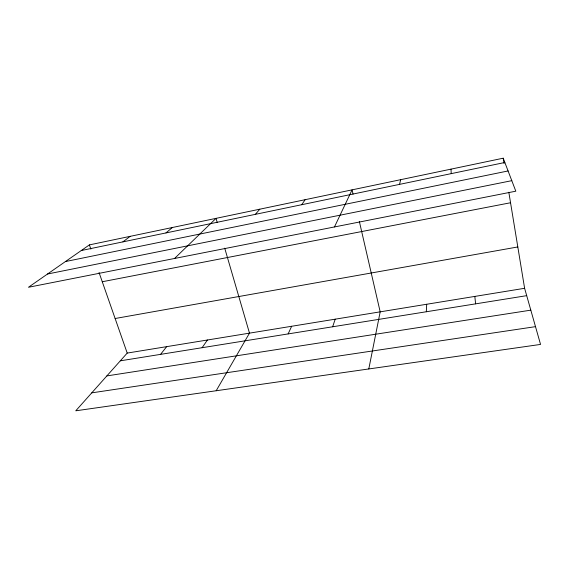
<?xml version="1.0" encoding="UTF-8"?>
<svg xmlns="http://www.w3.org/2000/svg" width="569" height="569" viewBox="0 0 569 569"><rect width="100%" height="100%" fill="white"/><g stroke="black" fill="none" stroke-linecap="round" stroke-linejoin="round"><path stroke-width="0.85" d="M426.309 311.762L426.7 304.259M368.797 368.954L380.184 311.84L359.324 221.341M399.566 184.37L400.654 179.683M332.645 326.777L335.198 319.173M288.127 333.918L291.655 326.272M334.465 226.946L352.069 189.861L353.05 194.114M216.184 390.747L249.485 333.142L224.712 248.162M301.712 204.712L305.162 199.683M202.102 347.709L207.422 339.999M160.543 354.373L166.681 346.642M255.339 214.349L259.841 209.179M524.611 288.298L127.214 353.079L75.762 410.804L540.55 344.423L524.611 288.298L508.821 192.265M174.562 258.468L216.028 218.361L217.266 222.614M165.963 232.927L172.386 227.5M122.897 241.882L130.201 236.334M89.39 244.89L28.45 287.274L515.813 191.191L503.216 158.196L89.39 244.89L90.848 249.073M81.267 250.538L504.852 162.485M65.392 261.576L508.089 170.956M47.504 274.016L511.794 180.665M102.271 281.747L510.542 202.749M115.13 318.512L517.811 246.953M120.308 360.824L526.702 295.66M106.851 375.917L530.82 310.155M91.765 392.852L535.5 326.649M99.049 272.53L127.214 353.079M503.216 158.196L504.077 163.438M474.816 296.413L475.62 303.853M451.004 169.135L451.224 173.63"/></g></svg>
